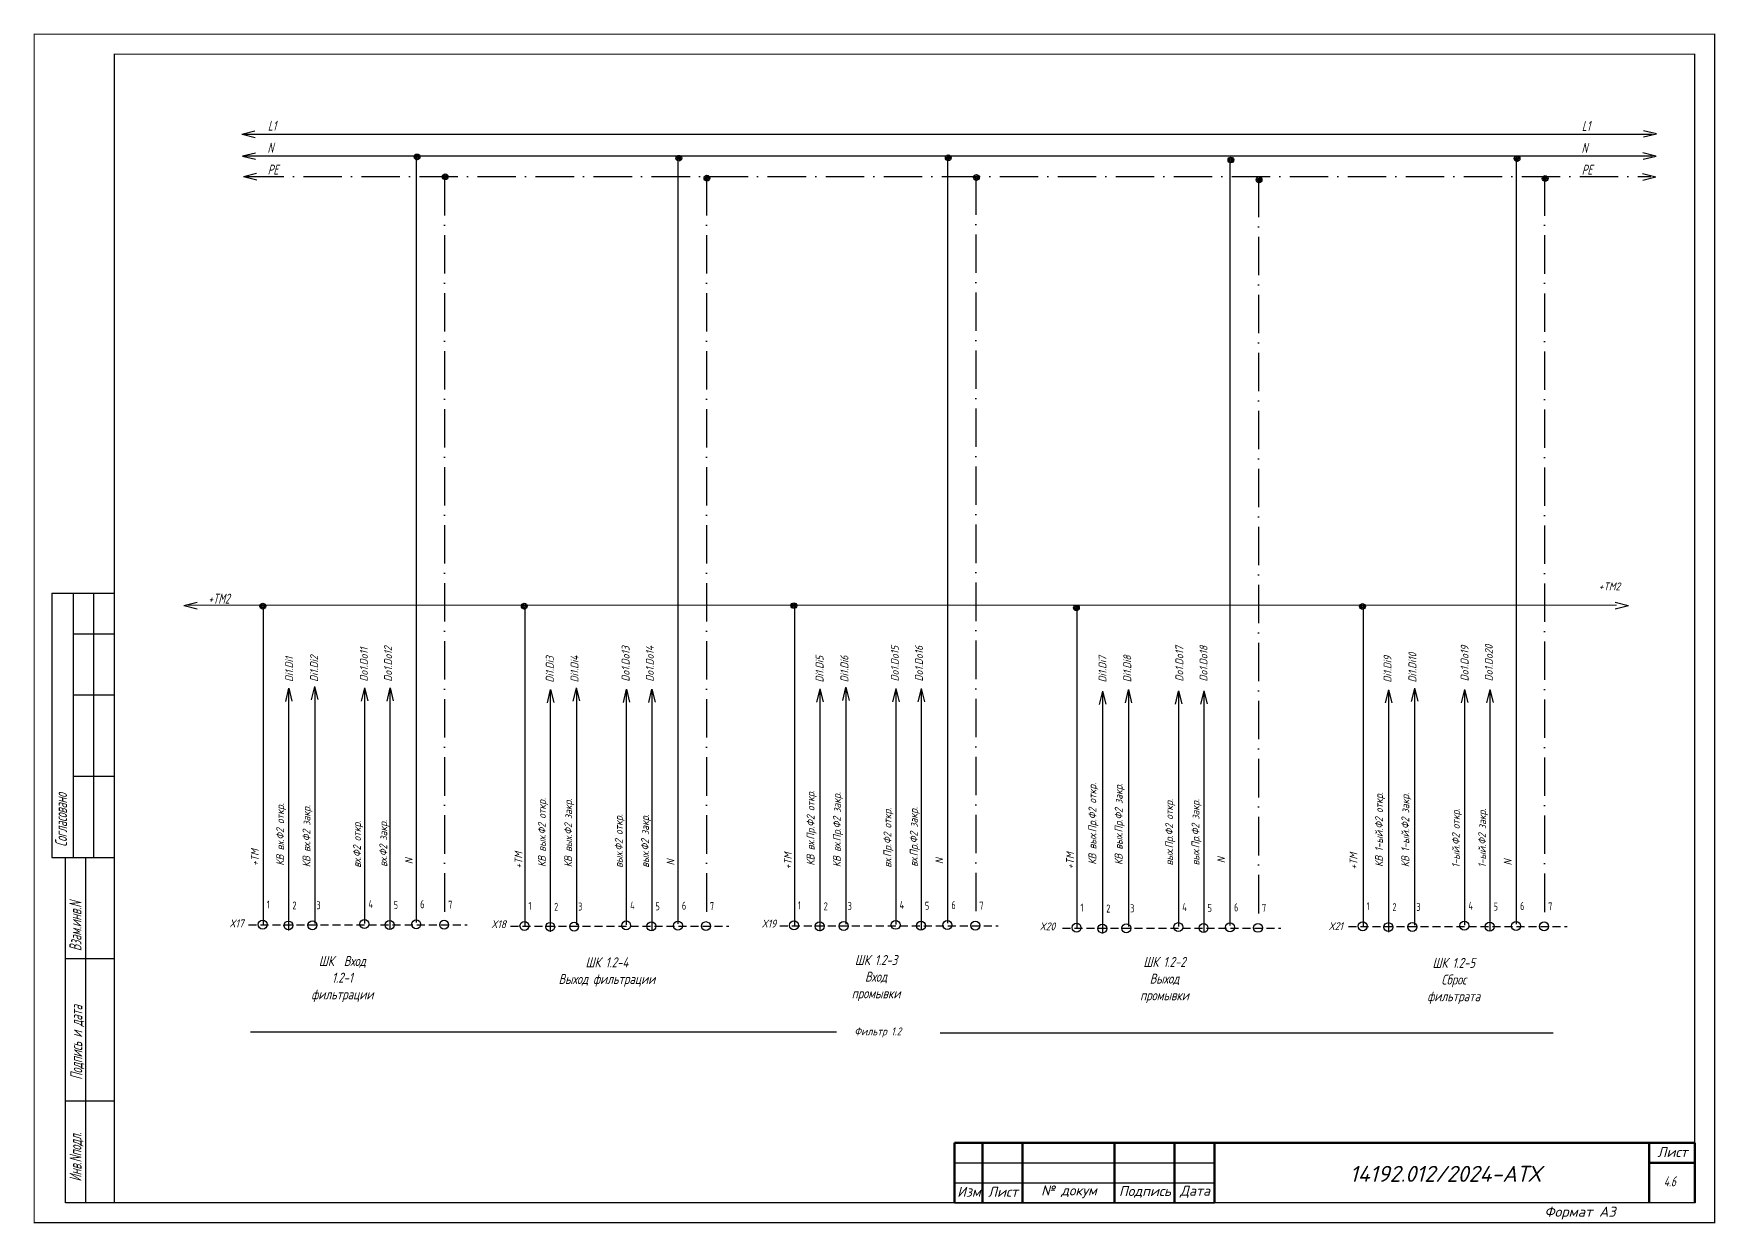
# Model space of a CAD drawing. Header units: millimetres. Extents: x 1510 to 10524, y 7125 to 13164.
# Drawn here: x 5193.1 to 5613.4, y 9991.7 to 10289 of the extents above; entities that cross this region are included whole.
import ezdxf
from ezdxf.enums import TextEntityAlignment as Align

# ---------------------------------------------------------------- set-up
doc = ezdxf.new("R2010")
doc.units = ezdxf.units.MM
doc.header["$LTSCALE"] = 4
for name, pattern in [('ACAD_ISO10W100', [18, 12, -3, 0, -3]), ('DASHED', [0.75, 0.5, -0.25]), ('SolidLine', [0])]:
    doc.linetypes.add(name, pattern=pattern)
for name, color, linetype in [('LOC', 8, 'Continuous'), ('RED_2.5mm^2', 1, 'Continuous'), ('SYMS', 7, 'Continuous'), ('Вспомогательная', 1, 'Continuous'), ('Текст', 2, 'Continuous')]:
    doc.layers.add(name, color=color, linetype=linetype)
for name, color, linetype, lineweight in [('RAMKA', 7, 'Continuous', 25), ('SHTAMP', 7, 'SolidLine', 25), ('Основеая', 5, 'Continuous', 60), ('СХЕМА', 7, 'Continuous', 25)]:
    doc.layers.add(name, color=color, linetype=linetype, lineweight=lineweight)
doc.styles.add('COTES', font='cs_gost2304.shx', dxfattribs={"width": 0.75, "oblique": 15})
doc.styles.add('ISOCPEUR', font='isocpeui.ttf')
doc.styles.add('Simplex00.10.00', font='simplex.shx')
doc.styles.add('Simplex25.085.15', font='', dxfattribs={"width": 0.85, "oblique": 15, "height": 2.5})
doc.styles.add('WD', font='romans.shx')
doc.styles.add('ГОСТ', font='isocpeur.ttf', dxfattribs={"oblique": 15})
doc.styles.add('Стиль мой-1', font='', dxfattribs={"width": 0.85, "oblique": 15, "height": 2.5})
doc.styles.get('Simplex25.085.15').set_extended_font_data('GOST type A')
doc.styles.get('Стиль мой-1').set_extended_font_data('GOST type A')

# ---------------------------------------------------------------- blocks, each defined once
blk = doc.blocks.new('Формат А3')
at = {"color": 0, "linetype": 'Continuous', "const_width": 0.3}
for points in [[(-420, 297), (0, 297), (0, 0), (-420, 0)], [(-400, 5), (-400, 292), (-5, 292), (-5, 5)]]:
    blk.add_lwpolyline(points, close=True, dxfattribs=at)
at = {"color": 0, "linetype": 'Continuous', "style": 'Simplex00.10.00', "oblique": 15}
blk.add_text('Формат А3', height=2.5, dxfattribs=at).set_placement((-33.67, 2.75), align=Align.MIDDLE_CENTER)
blk = doc.blocks.new('A$C73A268AF')
at = {"lineweight": 30}
for p, q in [((4.57, 157.46), (20.05, 157.46)), ((4.57, 157.46), (4.57, 91.46)), ((9.89, 157.46), (9.89, 91.46)), ((14.97, 157.46), (14.97, 91.46)), ((9.89, 147.31), (20.05, 147.31)), ((9.89, 132.08), (20.05, 132.08)), ((9.89, 111.77), (20.05, 111.77)), ((4.57, 91.46), (20.05, 91.46)), ((7.96, 5.15), (7.96, 91.46)), ((13.04, 5.15), (13.04, 91.46)), ((20.15, 66.08), (7.96, 66.08)), ((20.15, 30.54), (7.96, 30.54))]:
    blk.add_line(p, q, dxfattribs=at)
blk.add_lwpolyline([(20.15, 5.15), (7.96, 5.15)], dxfattribs=at)
at = {"layer": 'Вспомогательная', "color": 7}
for p, q in [((230.15, 15.15), (295.15, 15.15)), ((230.15, 10.15), (295.15, 10.15)), ((230.15, 5.15), (295.15, 5.15))]:
    blk.add_line(p, q, dxfattribs=at)
at = {"layer": 'Основеая', "color": 7}
for p, q in [((230.15, 20.15), (230.15, 5.15)), ((415.15, 20.15), (230.15, 20.15)), ((237.15, 20.15), (237.15, 5.15)), ((247.15, 20.15), (247.15, 5.15)), ((270.15, 20.15), (270.15, 5.15)), ((285.15, 20.15), (285.15, 5.15)), ((295.15, 20.15), (295.15, 5.15)), ((403.72, 20.15), (403.72, 5.15)), ((415.15, 20.15), (415.15, 5.15)), ((403.72, 15.15), (415.15, 15.15))]:
    blk.add_line(p, q, dxfattribs=at)
blk.add_blockref('Формат А3', (420.15, 0.15))
at = {"layer": 'RAMKA', "style": 'COTES', "oblique": 15, "width": 0.75}
for s, p in [('Согласовано', (8.35, 94.1)), ('Взам.инв.N', (11.94, 68.02)), ('Подпись и дата', (12.17, 35.86)), ('Инв.Nподл.', (11.97, 10.43))]:
    blk.add_text(s, height=3, rotation=90, dxfattribs=at).set_placement(p)
at = {"layer": 'Текст', "color": 7, "char_height": 2.5, "style": 'ГОСТ'}
for s, insert, width, attachment_point in [('{\\fISOCPEUR|b0|i0|c204|p34;Лист}', (413.32, 17.81), 11.4585, 6), ('{\\fISOCPEUR|b0|i0|c204|p34;Изм}', (233.75, 7.88), 7, 5), ('{\\fISOCPEUR|b0|i0|c204|p34;Лист}', (242.25, 7.88), 10, 5), ('{\\fISOCPEUR|b0|i0|c204|p34;№ докум}', (258.75, 7.88), 23, 5), ('{\\fISOCPEUR|b0|i0|c204|p34;Подпись}', (277.75, 7.88), 15, 5), ('{\\fISOCPEUR|b0|i0|c204|p34;Дата}', (290.25, 7.88), 10, 5)]:
    blk.add_mtext(s, dxfattribs=dict(at, insert=insert, width=width, attachment_point=attachment_point))
blk = doc.blocks.new('WDDOT')
for radius in [0.72, 0.449, 0.223]:
    blk.add_circle((0, 0), radius)
blk = doc.blocks.new('VT0W02')
blk.add_circle((0, 0), 0.0699)
at = {"style": 'WD'}
for tag, p, width in [('INST', (0.062, 0.42), 0.7), ('LOC', (0.062, 0.25), 0.7), ('DESC1', (0.053, -0.385), 0.8)]:
    blk.add_attdef(tag, p, '', height=0.125, dxfattribs=dict(at, width=width))
at = {"style": 'WD', "flags": 1}
for tag, p, height in [('X4TERM01', (-0.07, 0), 0.0125), ('X4TERMDESC01', (-0.055, -0.023), 0.025), ('X2TERMDESC01', (-0.006, 0.029), 0.025), ('STRIPSEQ', (0, 0), 0.00125), ('X2TERM01', (0, 0.07), 0.0125), ('X1TERMDESC01', (0.039, -0.003), 0.025), ('X1TERM01', (0.07, 0), 0.0125), ('LINKTERM', (0, -0.002), 0.00125), ('X8TERM01', (0, -0.07), 0.0125), ('X8TERMDESC01', (0, -0.054), 0.025)]:
    blk.add_attdef(tag, p, '', height=height, dxfattribs=at)
at = {"linetype": 'Continuous', "style": 'WD'}
for tag, p, height, width, flags in [('WIRENO', (0.062, 0.094), 0.125, 0.8, 8), ('TAGSTRIP', (0.053, -0.229), 0.125, 0.9, 8), ('DESC2', (0.053, -0.541), 0.125, 0.8, 8), ('CAT', (0.213, -0.406), 0.109, 0.8, 1), ('DESC3', (0.053, -0.698), 0.125, 0.8, 8)]:
    blk.add_attdef(tag, p, '', height=height, dxfattribs=dict(at, width=width, flags=flags))
at = {"linetype": 'Continuous', "style": 'WD', "width": 0.8, "flags": 1}
blk.add_attdef('MFG', text='', height=0.109, dxfattribs=at).set_placement((0.088, -0.406), align=Align.RIGHT)
at = {"style": 'WD', "width": 0.7, "flags": 1}
blk.add_attdef('ASSYCODE', (0.062, -0.281), '', height=0.01, dxfattribs=at)

msp = doc.modelspace()

# ---------------------------------------------------------------- linework, layer by layer
at = {"linetype": 'DASHED'}
for p, q in [((5246.85, 10066.23), (5301.45, 10066.23)), ((5312.26, 10065.89), (5366.86, 10065.89)), ((5379.61, 10066.03), (5434.21, 10066.03)), ((5450.24, 10065.46), (5504.84, 10065.46)), ((5521.75, 10065.81), (5576.35, 10065.81))]:
    msp.add_line(p, q, dxfattribs=at)
at = {"color": 7, "ltscale": 0.2}
for p, q in [((5393.76, 10039.4), (5247.36, 10039.4)), ((5419.72, 10039.23), (5572.9, 10039.23))]:
    msp.add_line(p, q, dxfattribs=at)
at = {"layer": 'RED_2.5mm^2', "linetype": 'Continuous', "ltscale": 0.2}
for p, q in [((5245.67, 10263.87), (5597.65, 10263.87)), ((5245.28, 10258.39), (5597.7, 10258.39)), ((5288.72, 10258.3), (5288.72, 10066.87)), ((5354.14, 10258.3), (5354.14, 10066.54)), ((5421.49, 10258.44), (5421.49, 10066.67)), ((5492.11, 10257.87), (5492.11, 10066.11)), ((5563.62, 10258.23), (5563.62, 10066.46)), ((5250.48, 10145.69), (5250.48, 10066.28)), ((5315.9, 10145.56), (5315.9, 10065.95)), ((5383.25, 10146.04), (5383.25, 10066.08)), ((5453.87, 10145.64), (5453.87, 10065.52)), ((5525.38, 10145.85), (5525.38, 10065.87)), ((5256.83, 10125.1), (5256.83, 10064.87)), ((5263.38, 10125.25), (5263.38, 10066.58)), ((5275.83, 10125.36), (5275.83, 10066.57)), ((5282.18, 10125.39), (5282.18, 10065.16)), ((5347.59, 10125.05), (5347.59, 10064.82)), ((5396.14, 10125.05), (5396.14, 10066.38)), ((5408.59, 10125.16), (5408.59, 10066.37)), ((5414.94, 10125.19), (5414.94, 10064.96)), ((5322.25, 10124.76), (5322.25, 10064.53)), ((5328.79, 10124.92), (5328.79, 10066.25)), ((5341.24, 10125.02), (5341.24, 10066.24)), ((5389.6, 10124.9), (5389.6, 10064.67)), ((5460.22, 10124.33), (5460.22, 10064.1)), ((5466.77, 10124.49), (5466.77, 10065.82)), ((5479.22, 10124.6), (5479.22, 10065.81)), ((5485.57, 10124.62), (5485.57, 10064.39)), ((5531.73, 10124.69), (5531.73, 10064.45)), ((5538.27, 10124.84), (5538.27, 10066.17)), ((5550.73, 10124.95), (5550.73, 10066.16)), ((5557.08, 10124.98), (5557.08, 10064.74))]:
    msp.add_line(p, q, dxfattribs=at)
at = {"layer": 'RED_2.5mm^2', "linetype": 'ACAD_ISO10W100', "ltscale": 0.2}
for p, q in [((5246.07, 10253.23), (5597.3, 10253.23)), ((5295.84, 10253.13), (5295.84, 10067.87)), ((5361.26, 10253.13), (5361.26, 10067.53)), ((5428.61, 10253.27), (5428.61, 10067.67)), ((5499.23, 10252.71), (5499.23, 10067.1)), ((5570.74, 10253.06), (5570.74, 10067.45))]:
    msp.add_line(p, q, dxfattribs=at)
at = {"layer": 'SYMS', "linetype": 'Continuous', "ltscale": 0.2}
for p, q in [((5245.16, 10263.84), (5248.43, 10264.65)), ((5245.2, 10263.81), (5248.47, 10263.01)), ((5598.69, 10263.9), (5595.42, 10264.7)), ((5598.72, 10263.86), (5595.45, 10263.05)), ((5245.28, 10258.39), (5248.55, 10259.2)), ((5245.32, 10258.35), (5248.58, 10257.55)), ((5598.57, 10258.33), (5595.31, 10259.13)), ((5598.61, 10258.29), (5595.34, 10257.48)), ((5245.56, 10253.28), (5248.84, 10254.09)), ((5245.6, 10253.25), (5248.87, 10252.45)), ((5598.52, 10253.11), (5595.25, 10253.91)), ((5598.56, 10253.07), (5595.28, 10252.26)), ((5230.69, 10146.06), (5233.96, 10146.88)), ((5591.65, 10145.99), (5588.39, 10146.79)), ((5230.73, 10146.03), (5233.99, 10145.23)), ((5591.69, 10145.96), (5588.42, 10145.15)), ((5256.83, 10125.37), (5256.03, 10122.1)), ((5256.86, 10125.41), (5257.67, 10122.14)), ((5263.29, 10125.77), (5262.49, 10122.5)), ((5263.32, 10125.81), (5264.13, 10122.54)), ((5275.81, 10125.44), (5275.01, 10122.17)), ((5275.85, 10125.48), (5276.66, 10122.21)), ((5282.16, 10125.44), (5281.36, 10122.17)), ((5282.19, 10125.48), (5283, 10122.21)), ((5322.24, 10125.04), (5321.44, 10121.77)), ((5322.27, 10125.07), (5323.09, 10121.8)), ((5328.7, 10125.43), (5327.9, 10122.17)), ((5328.73, 10125.47), (5329.55, 10122.2)), ((5341.23, 10125.11), (5340.43, 10121.84)), ((5341.26, 10125.14), (5342.07, 10121.87)), ((5347.57, 10125.11), (5346.77, 10121.84)), ((5347.61, 10125.14), (5348.42, 10121.87)), ((5389.59, 10125.17), (5388.79, 10121.9)), ((5389.62, 10125.21), (5390.44, 10121.94)), ((5396.05, 10125.57), (5395.25, 10122.3)), ((5396.08, 10125.61), (5396.9, 10122.34)), ((5408.58, 10125.24), (5407.78, 10121.97)), ((5408.61, 10125.28), (5409.42, 10122.01)), ((5414.92, 10125.24), (5414.12, 10121.97)), ((5414.96, 10125.28), (5415.77, 10122.01)), ((5466.71, 10125.04), (5467.52, 10121.77)), ((5538.19, 10125.35), (5537.39, 10122.09)), ((5538.22, 10125.39), (5539.03, 10122.12)), ((5550.75, 10125.06), (5551.56, 10121.79)), ((5557.09, 10125.06), (5557.9, 10121.79)), ((5460.22, 10124.61), (5459.42, 10121.34)), ((5460.25, 10124.64), (5461.06, 10121.37)), ((5466.68, 10125), (5465.88, 10121.74)), ((5479.2, 10124.68), (5478.4, 10121.41)), ((5479.24, 10124.71), (5480.05, 10121.44)), ((5485.55, 10124.68), (5484.75, 10121.41)), ((5485.58, 10124.71), (5486.39, 10121.44)), ((5531.73, 10124.96), (5530.93, 10121.69)), ((5531.76, 10124.99), (5532.57, 10121.72)), ((5550.71, 10125.03), (5549.91, 10121.76)), ((5557.06, 10125.03), (5556.26, 10121.76))]:
    msp.add_line(p, q, dxfattribs=at)
at = {"layer": 'СХЕМА', "color": 1, "linetype": 'Continuous', "lineweight": 20, "ltscale": 30}
msp.add_line((5588.75, 10146.12), (5231.59, 10146.12), dxfattribs=at)

# ---------------------------------------------------------------- block references
at = {"ltscale": 1.2}
msp.add_blockref('A$C73A268AF', (5193.12, 9991.66), dxfattribs=at)
at = {"layer": 'SYMS', "linetype": 'Continuous', "ltscale": 0.2}
for p in [(5288.96, 10258.15), (5354.37, 10257.81), (5421.72, 10257.95), (5492.35, 10257.38), (5563.85, 10257.73), (5295.99, 10253.2), (5361.4, 10252.86), (5428.75, 10253), (5499.38, 10252.43), (5570.89, 10252.78), (5250.41, 10145.88), (5315.75, 10145.88), (5383.1, 10146.01), (5453.73, 10145.45), (5525.24, 10145.8)]:
    msp.add_blockref('WDDOT', p, dxfattribs=at)
ref = msp.add_blockref('VT0W02', (5250.37, 10066.32), dxfattribs=dict(at, xscale=16, yscale=16, zscale=16))
ref.add_attrib('LOC', '1', (5251.37, 10070.32), dxfattribs={"layer": 'LOC', "height": 2, "style": 'WD', "width": 0.7})
ref = msp.add_blockref('VT0W02', (5256.81, 10066.09), dxfattribs=dict(at, xscale=16, yscale=16, zscale=16))
ref.add_attrib('LOC', '2', (5257.81, 10070.09), dxfattribs={"layer": 'LOC', "height": 2, "style": 'WD', "width": 0.7})
ref = msp.add_blockref('VT0W02', (5262.8, 10066.16), dxfattribs=dict(at, xscale=16, yscale=16, zscale=16))
ref.add_attrib('LOC', '3', (5263.8, 10070.16), dxfattribs={"layer": 'LOC', "height": 2, "style": 'WD', "width": 0.7})
ref = msp.add_blockref('VT0W02', (5275.8, 10066.45), dxfattribs=dict(at, xscale=16, yscale=16, zscale=16))
ref.add_attrib('LOC', '4', (5276.8, 10070.45), dxfattribs={"layer": 'LOC', "height": 2, "style": 'WD', "width": 0.7})
ref = msp.add_blockref('VT0W02', (5282.11, 10066.22), dxfattribs=dict(at, xscale=16, yscale=16, zscale=16))
ref.add_attrib('LOC', '5', (5283.11, 10070.22), dxfattribs={"layer": 'LOC', "height": 2, "style": 'WD', "width": 0.7})
ref = msp.add_blockref('VT0W02', (5288.73, 10066.39), dxfattribs=dict(at, xscale=16, yscale=16, zscale=16))
ref.add_attrib('LOC', '6', (5289.73, 10070.39), dxfattribs={"layer": 'LOC', "height": 2, "style": 'WD', "width": 0.7})
ref = msp.add_blockref('VT0W02', (5295.72, 10066.27), dxfattribs=dict(at, xscale=16, yscale=16, zscale=16))
ref.add_attrib('LOC', '7', (5296.72, 10070.27), dxfattribs={"layer": 'LOC', "height": 2, "style": 'WD', "width": 0.7})
ref = msp.add_blockref('VT0W02', (5315.79, 10065.99), dxfattribs=dict(at, xscale=16, yscale=16, zscale=16))
ref.add_attrib('LOC', '1', (5316.79, 10069.99), dxfattribs={"layer": 'LOC', "height": 2, "style": 'WD', "width": 0.7})
ref = msp.add_blockref('VT0W02', (5322.22, 10065.76), dxfattribs=dict(at, xscale=16, yscale=16, zscale=16))
ref.add_attrib('LOC', '2', (5323.22, 10069.76), dxfattribs={"layer": 'LOC', "height": 2, "style": 'WD', "width": 0.7})
ref = msp.add_blockref('VT0W02', (5328.21, 10065.82), dxfattribs=dict(at, xscale=16, yscale=16, zscale=16))
ref.add_attrib('LOC', '3', (5329.21, 10069.82), dxfattribs={"layer": 'LOC', "height": 2, "style": 'WD', "width": 0.7})
ref = msp.add_blockref('VT0W02', (5341.21, 10066.11), dxfattribs=dict(at, xscale=16, yscale=16, zscale=16))
ref.add_attrib('LOC', '4', (5342.21, 10070.11), dxfattribs={"layer": 'LOC', "height": 2, "style": 'WD', "width": 0.7})
ref = msp.add_blockref('VT0W02', (5347.52, 10065.89), dxfattribs=dict(at, xscale=16, yscale=16, zscale=16))
ref.add_attrib('LOC', '5', (5348.52, 10069.89), dxfattribs={"layer": 'LOC', "height": 2, "style": 'WD', "width": 0.7})
ref = msp.add_blockref('VT0W02', (5354.14, 10066.05), dxfattribs=dict(at, xscale=16, yscale=16, zscale=16))
ref.add_attrib('LOC', '6', (5355.14, 10070.05), dxfattribs={"layer": 'LOC', "height": 2, "style": 'WD', "width": 0.7})
ref = msp.add_blockref('VT0W02', (5361.13, 10065.93), dxfattribs=dict(at, xscale=16, yscale=16, zscale=16))
ref.add_attrib('LOC', '7', (5362.13, 10069.93), dxfattribs={"layer": 'LOC', "height": 2, "style": 'WD', "width": 0.7})
ref = msp.add_blockref('VT0W02', (5383.14, 10066.12), dxfattribs=dict(at, xscale=16, yscale=16, zscale=16))
ref.add_attrib('LOC', '1', (5384.14, 10070.12), dxfattribs={"layer": 'LOC', "height": 2, "style": 'WD', "width": 0.7})
ref = msp.add_blockref('VT0W02', (5389.57, 10065.89), dxfattribs=dict(at, xscale=16, yscale=16, zscale=16))
ref.add_attrib('LOC', '2', (5390.57, 10069.89), dxfattribs={"layer": 'LOC', "height": 2, "style": 'WD', "width": 0.7})
ref = msp.add_blockref('VT0W02', (5395.56, 10065.96), dxfattribs=dict(at, xscale=16, yscale=16, zscale=16))
ref.add_attrib('LOC', '3', (5396.56, 10069.96), dxfattribs={"layer": 'LOC', "height": 2, "style": 'WD', "width": 0.7})
ref = msp.add_blockref('VT0W02', (5408.56, 10066.25), dxfattribs=dict(at, xscale=16, yscale=16, zscale=16))
ref.add_attrib('LOC', '4', (5409.56, 10070.25), dxfattribs={"layer": 'LOC', "height": 2, "style": 'WD', "width": 0.7})
ref = msp.add_blockref('VT0W02', (5414.87, 10066.02), dxfattribs=dict(at, xscale=16, yscale=16, zscale=16))
ref.add_attrib('LOC', '5', (5415.87, 10070.02), dxfattribs={"layer": 'LOC', "height": 2, "style": 'WD', "width": 0.7})
ref = msp.add_blockref('VT0W02', (5421.49, 10066.19), dxfattribs=dict(at, xscale=16, yscale=16, zscale=16))
ref.add_attrib('LOC', '6', (5422.49, 10070.19), dxfattribs={"layer": 'LOC', "height": 2, "style": 'WD', "width": 0.7})
ref = msp.add_blockref('VT0W02', (5428.48, 10066.07), dxfattribs=dict(at, xscale=16, yscale=16, zscale=16))
ref.add_attrib('LOC', '7', (5429.48, 10070.07), dxfattribs={"layer": 'LOC', "height": 2, "style": 'WD', "width": 0.7})
ref = msp.add_blockref('VT0W02', (5453.76, 10065.56), dxfattribs=dict(at, xscale=16, yscale=16, zscale=16))
ref.add_attrib('LOC', '1', (5454.76, 10069.56), dxfattribs={"layer": 'LOC', "height": 2, "style": 'WD', "width": 0.7})
ref = msp.add_blockref('VT0W02', (5460.2, 10065.33), dxfattribs=dict(at, xscale=16, yscale=16, zscale=16))
ref.add_attrib('LOC', '2', (5461.2, 10069.33), dxfattribs={"layer": 'LOC', "height": 2, "style": 'WD', "width": 0.7})
ref = msp.add_blockref('VT0W02', (5466.19, 10065.39), dxfattribs=dict(at, xscale=16, yscale=16, zscale=16))
ref.add_attrib('LOC', '3', (5467.19, 10069.39), dxfattribs={"layer": 'LOC', "height": 2, "style": 'WD', "width": 0.7})
ref = msp.add_blockref('VT0W02', (5479.19, 10065.68), dxfattribs=dict(at, xscale=16, yscale=16, zscale=16))
ref.add_attrib('LOC', '4', (5480.19, 10069.68), dxfattribs={"layer": 'LOC', "height": 2, "style": 'WD', "width": 0.7})
ref = msp.add_blockref('VT0W02', (5485.5, 10065.46), dxfattribs=dict(at, xscale=16, yscale=16, zscale=16))
ref.add_attrib('LOC', '5', (5486.5, 10069.46), dxfattribs={"layer": 'LOC', "height": 2, "style": 'WD', "width": 0.7})
ref = msp.add_blockref('VT0W02', (5492.12, 10065.62), dxfattribs=dict(at, xscale=16, yscale=16, zscale=16))
ref.add_attrib('LOC', '6', (5493.12, 10069.62), dxfattribs={"layer": 'LOC', "height": 2, "style": 'WD', "width": 0.7})
ref = msp.add_blockref('VT0W02', (5499.11, 10065.5), dxfattribs=dict(at, xscale=16, yscale=16, zscale=16))
ref.add_attrib('LOC', '7', (5500.11, 10069.5), dxfattribs={"layer": 'LOC', "height": 2, "style": 'WD', "width": 0.7})
ref = msp.add_blockref('VT0W02', (5525.27, 10065.91), dxfattribs=dict(at, xscale=16, yscale=16, zscale=16))
ref.add_attrib('LOC', '1', (5526.27, 10069.91), dxfattribs={"layer": 'LOC', "height": 2, "style": 'WD', "width": 0.7})
ref = msp.add_blockref('VT0W02', (5531.71, 10065.68), dxfattribs=dict(at, xscale=16, yscale=16, zscale=16))
ref.add_attrib('LOC', '2', (5532.71, 10069.68), dxfattribs={"layer": 'LOC', "height": 2, "style": 'WD', "width": 0.7})
ref = msp.add_blockref('VT0W02', (5537.69, 10065.74), dxfattribs=dict(at, xscale=16, yscale=16, zscale=16))
ref.add_attrib('LOC', '3', (5538.69, 10069.74), dxfattribs={"layer": 'LOC', "height": 2, "style": 'WD', "width": 0.7})
ref = msp.add_blockref('VT0W02', (5550.7, 10066.03), dxfattribs=dict(at, xscale=16, yscale=16, zscale=16))
ref.add_attrib('LOC', '4', (5551.7, 10070.03), dxfattribs={"layer": 'LOC', "height": 2, "style": 'WD', "width": 0.7})
ref = msp.add_blockref('VT0W02', (5557.01, 10065.81), dxfattribs=dict(at, xscale=16, yscale=16, zscale=16))
ref.add_attrib('LOC', '5', (5558.01, 10069.81), dxfattribs={"layer": 'LOC', "height": 2, "style": 'WD', "width": 0.7})
ref = msp.add_blockref('VT0W02', (5563.62, 10065.97), dxfattribs=dict(at, xscale=16, yscale=16, zscale=16))
ref.add_attrib('LOC', '6', (5564.62, 10069.97), dxfattribs={"layer": 'LOC', "height": 2, "style": 'WD', "width": 0.7})
ref = msp.add_blockref('VT0W02', (5570.62, 10065.85), dxfattribs=dict(at, xscale=16, yscale=16, zscale=16))
ref.add_attrib('LOC', '7', (5571.62, 10069.85), dxfattribs={"layer": 'LOC', "height": 2, "style": 'WD', "width": 0.7})

# ---------------------------------------------------------------- texts
at = {"style": 'Simplex25.085.15', "oblique": 15}
for s, height, width, p in [('L1', 2.5, 0.85, (5251.64, 10264.69)), ('L1', 2.5, 0.85, (5580.05, 10264.65)), ('N', 2.5, 0.85, (5251.57, 10259.2)), ('N', 2.5, 0.85, (5579.97, 10259.16)), ('PE', 2.5, 0.85, (5251.62, 10253.73)), ('PE', 2.5, 0.85, (5580.02, 10253.69)), ('+TM2', 1.961, 1.083459, (5584.29, 10149.85)), ('+TM2', 2.5, 0.85, (5236.74, 10146.51)), ('X17', 1.961, 1.083459, (5242.03, 10065.64)), ('X18', 1.961, 1.083459, (5307.48, 10065.44)), ('X19', 1.961, 1.083459, (5375.05, 10065.57)), ('X20', 1.961, 1.083459, (5444.54, 10064.88)), ('X21', 1.961, 1.083459, (5516.75, 10064.94)), ('Фильтр 1.2', 1.961, 1.083459, (5398.23, 10038.65))]:
    msp.add_text(s, height=height, dxfattribs=dict(at, width=width)).set_placement(p)
at = {"style": 'Simplex25.085.15', "oblique": 15, "width": 1.083459}
for s, height, p in [('Di1.Di1', 1.961, (5257.98, 10126.94)), ('Di1.Di2', 1.961, (5264.18, 10126.98)), ('Do1.Do11', 1.961, (5276.63, 10127.03)), ('Do1.Do12', 1.961, (5282.67, 10127.02)), ('Di1.Di3', 1.961, (5323.09, 10126.79)), ('Di1.Di4', 1.961, (5329.29, 10126.83)), ('Do1.Do13', 1.961, (5342.06, 10127.02)), ('Do1.Do14', 1.961, (5348.1, 10127.01)), ('Di1.Di5', 1.961, (5390.53, 10126.81)), ('Di1.Di6', 1.961, (5396.73, 10126.85)), ('Do1.Do15', 1.961, (5409.32, 10127.07)), ('Do1.Do16', 1.961, (5415.37, 10127.07)), ('Di1.Di7', 1.961, (5461.23, 10126.82)), ('Di1.Di8', 1.961, (5467.43, 10126.86)), ('Do1.Do17', 1.961, (5480.44, 10127.06)), ('Do1.Do18', 1.961, (5486.48, 10127.05)), ('Di1.Di9', 1.961, (5532.48, 10126.78)), ('Di1.Di10', 1.961, (5538.68, 10126.82)), ('Do1.Do19', 1.961, (5551.74, 10127.11)), ('Do1.Do20', 1.961, (5557.78, 10127.1)), ('КВ вых.Пр.Ф2 откр.', 1.9613, (5458.7, 10081.28)), ('КВ вых.Пр.Ф2 закр.', 1.9613, (5465.27, 10081.21)), ('КВ вх.Ф2 откр.', 1.9613, (5255.71, 10081.02)), ('КВ вх.Ф2 закр.', 1.9613, (5262.28, 10080.63)), ('КВ вых.Ф2 откр.', 1.9613, (5321.13, 10080.69)), ('КВ вых.Ф2 закр.', 1.9613, (5327.7, 10080.63)), ('КВ вх.Пр.Ф2 откр.', 1.9613, (5388.28, 10081.04)), ('КВ вх.Пр.Ф2 закр.', 1.9613, (5394.85, 10080.65)), ('вых.Пр.Ф2 откр.', 1.9613, (5477.9, 10081.08)), ('вых.Пр.Ф2 закр.', 1.9613, (5484.47, 10081.11)), ('КВ 1-ый.Ф2 откр.', 1.9613, (5530.34, 10080.72)), ('КВ 1-ый.Ф2 закр.', 1.9613, (5536.91, 10080.65)), ('вх.Ф2 откр.', 1.9613, (5274.91, 10080.52)), ('вх.Ф2 закр.', 1.9613, (5281.48, 10080.74)), ('вых.Ф2 откр.', 1.9613, (5340.33, 10080.49)), ('вых.Ф2 закр.', 1.9613, (5346.9, 10080.52)), ('вх.Пр.Ф2 откр.', 1.9613, (5407.48, 10080.54)), ('вх.Пр.Ф2 закр.', 1.9613, (5414.05, 10080.76)), ('1-ый.Ф2 откр.', 1.9613, (5549.54, 10080.51)), ('1-ый.Ф2 закр.', 1.9613, (5556.11, 10080.55)), ('+TM', 1.961, (5249.4, 10080.95)), ('N', 1.96, (5287.88, 10081.41)), ('+TM', 1.961, (5315.27, 10080.27)), ('+TM', 1.961, (5382.61, 10080.09)), ('N', 1.96, (5420.45, 10081.43)), ('+TM', 1.961, (5453.14, 10080.16)), ('N', 1.96, (5490.87, 10081.66)), ('+TM', 1.961, (5523.96, 10080.04)), ('N', 1.96, (5353.3, 10081.08)), ('N', 1.96, (5562.51, 10081.1))]:
    msp.add_text(s, height=height, rotation=90, dxfattribs=at).set_placement(p)
at = {"color": 7, "lineweight": 25, "insert": (5600.52, 10003.41), "char_height": 2.5, "attachment_point": 1, "style": 'Стиль мой-1'}
msp.add_mtext_dynamic_manual_height_columns('4.6', width=5.3031, gutter_width=12.5, heights=[0], dxfattribs=at)
at = {"layer": 'SHTAMP', "color": 0, "style": 'ISOCPEUR'}
msp.add_text('14192.012/2024-АТХ', height=4, dxfattribs=at).set_placement((5545.89, 10002.03), align=Align.CENTER)
at = {"layer": 'SYMS', "linetype": 'Continuous', "char_height": 2.5, "attachment_point": 2}
for s, insert, width in [('{\\Fsimplex|c204;\\Q15;\\W0.75;\\C0;ШК  Вход 1.2-1 фильтрации}', (5270.27, 10058.46), 16.2192), ('{\\Fsimplex|c204;\\Q15;\\W0.75;\\C0;ШК 1.2-4\\PВыход фильтрации}', (5336.38, 10058.13), 27.2347), ('{\\Fsimplex|c204;\\Q15;\\W0.75;\\C0;ШК 1.2-3\\PВход промывки}', (5403.65, 10058.71), 16.2192), ('{\\Fsimplex|c204;\\Q15;\\W0.75;\\C0;ШК 1.2-2 Выход промывки}', (5475.74, 10058.23), 16.2192), ('{\\Fsimplex|c204;\\Q15;\\W0.75;\\C0;ШК 1.2-5\\PСброс фильтрата}', (5548.03, 10058), 16.2192)]:
    msp.add_mtext(s, dxfattribs=dict(at, insert=insert, width=width))

doc.saveas('drawing.dxf')
